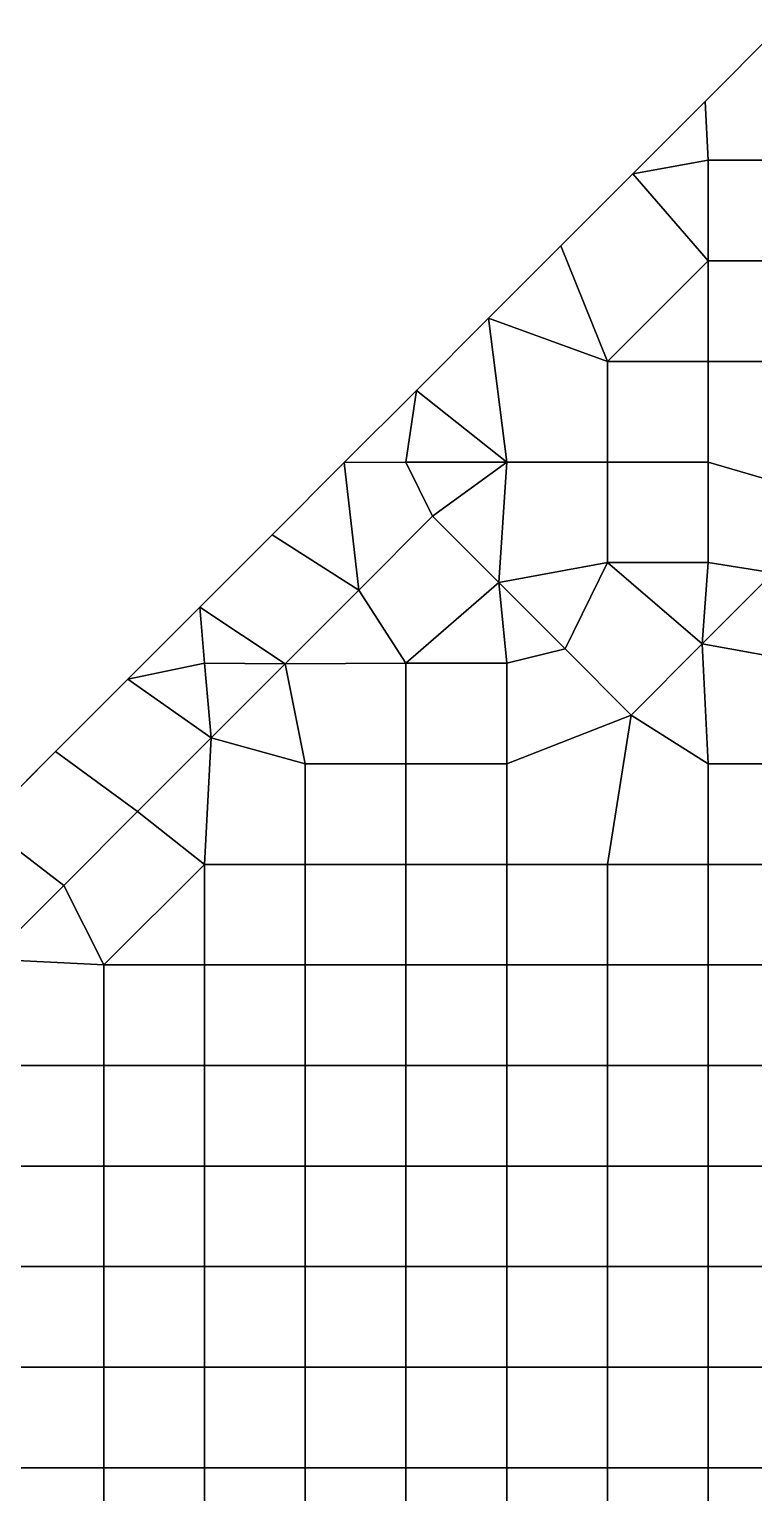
# Model space of a CAD drawing. Extents: x -13 to 39.3, y -26.5 to 20.6.
# Drawn here: x -4.29 to -0.68, y -8.11 to -0.83 of the extents above; entities that cross this region are included whole.
import ezdxf

# ---------------------------------------------------------------- set-up
doc = ezdxf.new("R2010")
doc.units = 0
doc.layers.add('BARS', color=1, linetype='CONTINUOUS')
doc.layers.add('FACES', color=5, linetype='CONTINUOUS')

msp = doc.modelspace()

# ---------------------------------------------------------------- linework, layer by layer
at = {"layer": 'BARS'}
for p, q in [((-0.9253, -1.18829), (-0.565711, -0.828706)), ((-0.9253, -1.18829, 3.3), (-0.565711, -0.828706, 3.3)), ((-1.28489, -1.54788), (-0.9253, -1.18829)), ((-1.28489, -1.54788, 3.3), (-0.9253, -1.18829, 3.3)), ((-1.64448, -1.90747), (-1.28489, -1.54788)), ((-1.64448, -1.90747, 3.3), (-1.28489, -1.54788, 3.3)), ((-2.00407, -2.26706), (-1.64448, -1.90747)), ((-2.00407, -2.26706, 3.3), (-1.64448, -1.90747, 3.3)), ((-2.36366, -2.62665), (-2.00407, -2.26706)), ((-2.36366, -2.62665, 3.3), (-2.00407, -2.26706, 3.3)), ((-2.72324, -2.98624), (-2.36366, -2.62665)), ((-2.72324, -2.98624, 3.3), (-2.36366, -2.62665, 3.3)), ((-3.08283, -3.34583), (-2.72324, -2.98624)), ((-3.08283, -3.34583, 3.3), (-2.72324, -2.98624, 3.3)), ((-2.65029, -3.62039), (-2.28259, -3.25269)), ((-2.65029, -3.62039, 3.3), (-2.28259, -3.25269, 3.3)), ((-2.28259, -3.25269), (-1.95261, -3.58267)), ((-2.28259, -3.25269, 3.3), (-1.95261, -3.58267, 3.3)), ((-3.44242, -3.70542), (-3.08283, -3.34583)), ((-3.44242, -3.70542, 3.3), (-3.08283, -3.34583, 3.3)), ((-0.939087, -3.88909), (-0.585534, -3.53553)), ((-0.939087, -3.88909, 3.3), (-0.585534, -3.53553, 3.3)), ((-3.01798, -3.98808), (-2.65029, -3.62039)), ((-3.01798, -3.98808, 3.3), (-2.65029, -3.62039, 3.3)), ((-1.95261, -3.58267), (-1.62262, -3.91266)), ((-1.95261, -3.58267, 3.3), (-1.62262, -3.91266, 3.3)), ((-3.80201, -4.06501), (-3.44242, -3.70542)), ((-3.80201, -4.06501, 3.3), (-3.44242, -3.70542, 3.3)), ((-1.62262, -3.91266), (-1.29264, -4.24264)), ((-1.62262, -3.91266, 3.3), (-1.29264, -4.24264, 3.3)), ((-1.29264, -4.24264), (-0.939087, -3.88909)), ((-1.29264, -4.24264, 3.3), (-0.939087, -3.88909, 3.3)), ((-3.38568, -4.35578), (-3.01798, -3.98808)), ((-3.38568, -4.35578, 3.3), (-3.01798, -3.98808, 3.3)), ((-4.1616, -4.42459), (-3.80201, -4.06501)), ((-4.1616, -4.42459, 3.3), (-3.80201, -4.06501, 3.3)), ((-1.29264, -4.24264), (-1.29264, -4.24264, 0.66)), ((-1.29264, -4.24264, 0.66), (-1.29264, -4.24264, 1.32)), ((-1.29264, -4.24264, 1.32), (-1.29264, -4.24264, 1.98)), ((-1.29264, -4.24264, 1.98), (-1.29264, -4.24264, 2.64)), ((-1.29264, -4.24264, 2.64), (-1.29264, -4.24264, 3.3)), ((-3.75337, -4.72347), (-3.38568, -4.35578)), ((-3.75337, -4.72347, 3.3), (-3.38568, -4.35578, 3.3)), ((-4.52119, -4.78418), (-4.1616, -4.42459)), ((-4.52119, -4.78418, 3.3), (-4.1616, -4.42459, 3.3)), ((-4.12107, -5.09117), (-3.75337, -4.72347)), ((-4.12107, -5.09117, 3.3), (-3.75337, -4.72347, 3.3)), ((-4.48876, -5.45886), (-4.12107, -5.09117)), ((-4.48876, -5.45886, 3.3), (-4.12107, -5.09117, 3.3))]:
    msp.add_line(p, q, dxfattribs=at)
at = {"layer": 'FACES'}
for points in [[(-0.407065, -1.48113), (-0.565711, -0.828706), (-0.9253, -1.18829), (-0.909178, -1.48113)], [(-0.407065, -1.48113, 3.3), (-0.565711, -0.828706, 3.3), (-0.9253, -1.18829, 3.3), (-0.909178, -1.48113, 3.3)], [(-0.909178, -1.48113), (-0.9253, -1.18829), (-1.28489, -1.54788)], [(-0.909178, -1.48113, 3.3), (-0.9253, -1.18829, 3.3), (-1.28489, -1.54788, 3.3)], [(-0.909178, -1.48113), (-1.28489, -1.54788), (-0.909178, -1.98184)], [(-0.909178, -1.48113, 3.3), (-1.28489, -1.54788, 3.3), (-0.909178, -1.98184, 3.3)], [(-0.407065, -1.48113), (-0.909178, -1.48113), (-0.909178, -1.98184), (-0.407065, -1.98184)], [(-0.407065, -1.48113, 3.3), (-0.909178, -1.48113, 3.3), (-0.909178, -1.98184, 3.3), (-0.407065, -1.98184, 3.3)], [(-0.909178, -1.98184), (-1.28489, -1.54788), (-1.64448, -1.90747), (-1.41129, -2.48254)], [(-0.909178, -1.98184, 3.3), (-1.28489, -1.54788, 3.3), (-1.64448, -1.90747, 3.3), (-1.41129, -2.48254, 3.3)], [(-1.41129, -2.48254), (-1.64448, -1.90747), (-2.00407, -2.26706)], [(-1.41129, -2.48254, 3.3), (-1.64448, -1.90747, 3.3), (-2.00407, -2.26706, 3.3)], [(-0.909178, -1.98184), (-1.41129, -2.48254), (-0.909178, -2.48254)], [(-0.909178, -1.98184, 3.3), (-1.41129, -2.48254, 3.3), (-0.909178, -2.48254, 3.3)], [(-0.407065, -1.98184), (-0.909178, -1.98184), (-0.909178, -2.48254), (-0.407065, -2.48254)], [(-0.407065, -1.98184, 3.3), (-0.909178, -1.98184, 3.3), (-0.909178, -2.48254, 3.3), (-0.407065, -2.48254, 3.3)], [(-1.91341, -2.98325), (-2.00407, -2.26706), (-2.36366, -2.62665)], [(-1.91341, -2.98325, 3.3), (-2.00407, -2.26706, 3.3), (-2.36366, -2.62665, 3.3)], [(-1.41129, -2.48254), (-2.00407, -2.26706), (-1.91341, -2.98325), (-1.41129, -2.98325)], [(-1.41129, -2.48254, 3.3), (-2.00407, -2.26706, 3.3), (-1.91341, -2.98325, 3.3), (-1.41129, -2.98325, 3.3)], [(-0.909178, -2.48254), (-1.41129, -2.48254), (-1.41129, -2.98325), (-0.909178, -2.98325)], [(-0.909178, -2.48254, 3.3), (-1.41129, -2.48254, 3.3), (-1.41129, -2.98325, 3.3), (-0.909178, -2.98325, 3.3)], [(-0.407065, -2.48254), (-0.909178, -2.48254), (-0.909178, -2.98325), (-0.23198, -3.18198)], [(-0.407065, -2.48254, 3.3), (-0.909178, -2.48254, 3.3), (-0.909178, -2.98325, 3.3), (-0.23198, -3.18198, 3.3)], [(-2.41552, -2.98325), (-2.36366, -2.62665), (-2.72324, -2.98624)], [(-2.41552, -2.98325, 3.3), (-2.36366, -2.62665, 3.3), (-2.72324, -2.98624, 3.3)], [(-1.91341, -2.98325), (-2.36366, -2.62665), (-2.41552, -2.98325)], [(-1.91341, -2.98325, 3.3), (-2.36366, -2.62665, 3.3), (-2.41552, -2.98325, 3.3)], [(-2.65029, -3.62039), (-2.72324, -2.98624), (-3.08283, -3.34583)], [(-2.65029, -3.62039, 3.3), (-2.72324, -2.98624, 3.3), (-3.08283, -3.34583, 3.3)], [(-2.41552, -2.98325), (-2.72324, -2.98624), (-2.65029, -3.62039), (-2.28259, -3.25269)], [(-2.41552, -2.98325, 3.3), (-2.72324, -2.98624, 3.3), (-2.65029, -3.62039, 3.3), (-2.28259, -3.25269, 3.3)], [(-1.91341, -2.98325), (-2.41552, -2.98325), (-2.28259, -3.25269)], [(-1.91341, -2.98325, 3.3), (-2.41552, -2.98325, 3.3), (-2.28259, -3.25269, 3.3)], [(-1.91341, -2.98325), (-2.28259, -3.25269), (-1.95261, -3.58267)], [(-1.91341, -2.98325, 3.3), (-2.28259, -3.25269, 3.3), (-1.95261, -3.58267, 3.3)], [(-1.41129, -2.98325), (-1.91341, -2.98325), (-1.95261, -3.58267), (-1.41129, -3.48396)], [(-1.41129, -2.98325, 3.3), (-1.91341, -2.98325, 3.3), (-1.95261, -3.58267, 3.3), (-1.41129, -3.48396, 3.3)], [(-0.909178, -2.98325), (-1.41129, -2.98325), (-1.41129, -3.48396), (-0.909178, -3.48396)], [(-0.909178, -2.98325, 3.3), (-1.41129, -2.98325, 3.3), (-1.41129, -3.48396, 3.3), (-0.909178, -3.48396, 3.3)], [(-0.23198, -3.18198), (-0.909178, -2.98325), (-0.909178, -3.48396), (-0.585534, -3.53553)], [(-0.23198, -3.18198, 3.3), (-0.909178, -2.98325, 3.3), (-0.909178, -3.48396, 3.3), (-0.585534, -3.53553, 3.3)], [(-1.95261, -3.58267), (-2.28259, -3.25269), (-2.65029, -3.62039), (-2.41552, -3.98467)], [(-2.65029, -3.62039), (-2.65029, -3.62039, 0.66), (-2.28259, -3.25269, 0.66), (-2.28259, -3.25269)], [(-2.28259, -3.25269, 0.66), (-2.65029, -3.62039, 0.66), (-2.65029, -3.62039, 1.32), (-2.28259, -3.25269, 1.32)], [(-2.28259, -3.25269, 1.32), (-2.65029, -3.62039, 1.32), (-2.65029, -3.62039, 1.98), (-2.28259, -3.25269, 1.98)], [(-2.28259, -3.25269, 1.98), (-2.65029, -3.62039, 1.98), (-2.65029, -3.62039, 2.64), (-2.28259, -3.25269, 2.64)], [(-2.28259, -3.25269, 2.64), (-2.65029, -3.62039, 2.64), (-2.65029, -3.62039, 3.3), (-2.28259, -3.25269, 3.3)], [(-1.95261, -3.58267, 3.3), (-2.28259, -3.25269, 3.3), (-2.65029, -3.62039, 3.3), (-2.41552, -3.98467, 3.3)], [(-1.95261, -3.58267, 0.66), (-1.95261, -3.58267), (-2.28259, -3.25269), (-2.28259, -3.25269, 0.66)], [(-1.95261, -3.58267, 0.66), (-2.28259, -3.25269, 0.66), (-2.28259, -3.25269, 1.32), (-1.95261, -3.58267, 1.32)], [(-1.95261, -3.58267, 1.32), (-2.28259, -3.25269, 1.32), (-2.28259, -3.25269, 1.98), (-1.95261, -3.58267, 1.98)], [(-1.95261, -3.58267, 1.98), (-2.28259, -3.25269, 1.98), (-2.28259, -3.25269, 2.64), (-1.95261, -3.58267, 2.64)], [(-1.95261, -3.58267, 2.64), (-2.28259, -3.25269, 2.64), (-2.28259, -3.25269, 3.3), (-1.95261, -3.58267, 3.3)], [(-2.65029, -3.62039), (-3.08283, -3.34583), (-3.44242, -3.70542), (-3.01798, -3.98808)], [(-2.65029, -3.62039, 3.3), (-3.08283, -3.34583, 3.3), (-3.44242, -3.70542, 3.3), (-3.01798, -3.98808, 3.3)], [(-1.41129, -3.48396), (-1.95261, -3.58267), (-1.62262, -3.91266)], [(-1.41129, -3.48396, 3.3), (-1.95261, -3.58267, 3.3), (-1.62262, -3.91266, 3.3)], [(-0.939087, -3.88909), (-1.41129, -3.48396), (-1.62262, -3.91266), (-1.29264, -4.24264)], [(-0.939087, -3.88909, 3.3), (-1.41129, -3.48396, 3.3), (-1.62262, -3.91266, 3.3), (-1.29264, -4.24264, 3.3)], [(-0.909178, -3.48396), (-1.41129, -3.48396), (-0.939087, -3.88909)], [(-0.909178, -3.48396, 3.3), (-1.41129, -3.48396, 3.3), (-0.939087, -3.88909, 3.3)], [(-0.585534, -3.53553), (-0.909178, -3.48396), (-0.939087, -3.88909)], [(-0.585534, -3.53553, 3.3), (-0.909178, -3.48396, 3.3), (-0.939087, -3.88909, 3.3)], [(-0.407065, -3.98467), (-0.585534, -3.53553), (-0.939087, -3.88909)], [(-0.939087, -3.88909), (-0.939087, -3.88909, 0.66), (-0.585534, -3.53553, 0.66), (-0.585534, -3.53553)], [(-0.585534, -3.53553, 0.66), (-0.939087, -3.88909, 0.66), (-0.939087, -3.88909, 1.32), (-0.585534, -3.53553, 1.32)], [(-0.585534, -3.53553, 1.32), (-0.939087, -3.88909, 1.32), (-0.939087, -3.88909, 1.98), (-0.585534, -3.53553, 1.98)], [(-0.585534, -3.53553, 1.98), (-0.939087, -3.88909, 1.98), (-0.939087, -3.88909, 2.64), (-0.585534, -3.53553, 2.64)], [(-0.585534, -3.53553, 2.64), (-0.939087, -3.88909, 2.64), (-0.939087, -3.88909, 3.3), (-0.585534, -3.53553, 3.3)], [(-0.407065, -3.98467, 3.3), (-0.585534, -3.53553, 3.3), (-0.939087, -3.88909, 3.3)], [(-2.41552, -3.98467), (-2.65029, -3.62039), (-3.01798, -3.98808)], [(-3.01798, -3.98808), (-3.01798, -3.98808, 0.66), (-2.65029, -3.62039, 0.66), (-2.65029, -3.62039)], [(-2.65029, -3.62039, 0.66), (-3.01798, -3.98808, 0.66), (-3.01798, -3.98808, 1.32), (-2.65029, -3.62039, 1.32)], [(-2.65029, -3.62039, 1.32), (-3.01798, -3.98808, 1.32), (-3.01798, -3.98808, 1.98), (-2.65029, -3.62039, 1.98)], [(-2.65029, -3.62039, 1.98), (-3.01798, -3.98808, 1.98), (-3.01798, -3.98808, 2.64), (-2.65029, -3.62039, 2.64)], [(-2.65029, -3.62039, 2.64), (-3.01798, -3.98808, 2.64), (-3.01798, -3.98808, 3.3), (-2.65029, -3.62039, 3.3)], [(-2.41552, -3.98467, 3.3), (-2.65029, -3.62039, 3.3), (-3.01798, -3.98808, 3.3)], [(-1.91341, -3.98467), (-1.95261, -3.58267), (-2.41552, -3.98467)], [(-1.91341, -3.98467, 3.3), (-1.95261, -3.58267, 3.3), (-2.41552, -3.98467, 3.3)], [(-1.62262, -3.91266), (-1.95261, -3.58267), (-1.91341, -3.98467)], [(-1.62262, -3.91266, 0.66), (-1.62262, -3.91266), (-1.95261, -3.58267), (-1.95261, -3.58267, 0.66)], [(-1.62262, -3.91266, 0.66), (-1.95261, -3.58267, 0.66), (-1.95261, -3.58267, 1.32), (-1.62262, -3.91266, 1.32)], [(-1.62262, -3.91266, 1.32), (-1.95261, -3.58267, 1.32), (-1.95261, -3.58267, 1.98), (-1.62262, -3.91266, 1.98)], [(-1.62262, -3.91266, 1.98), (-1.95261, -3.58267, 1.98), (-1.95261, -3.58267, 2.64), (-1.62262, -3.91266, 2.64)], [(-1.62262, -3.91266, 2.64), (-1.95261, -3.58267, 2.64), (-1.95261, -3.58267, 3.3), (-1.62262, -3.91266, 3.3)], [(-1.62262, -3.91266, 3.3), (-1.95261, -3.58267, 3.3), (-1.91341, -3.98467, 3.3)], [(-3.41975, -3.98467), (-3.44242, -3.70542), (-3.80201, -4.06501)], [(-3.41975, -3.98467, 3.3), (-3.44242, -3.70542, 3.3), (-3.80201, -4.06501, 3.3)], [(-3.01798, -3.98808), (-3.44242, -3.70542), (-3.41975, -3.98467)], [(-3.01798, -3.98808, 3.3), (-3.44242, -3.70542, 3.3), (-3.41975, -3.98467, 3.3)], [(-1.62262, -3.91266), (-1.91341, -3.98467), (-1.91341, -4.48537), (-1.29264, -4.24264)], [(-1.62262, -3.91266, 3.3), (-1.91341, -3.98467, 3.3), (-1.91341, -4.48537, 3.3), (-1.29264, -4.24264, 3.3)], [(-1.29264, -4.24264, 0.66), (-1.29264, -4.24264), (-1.62262, -3.91266), (-1.62262, -3.91266, 0.66)], [(-1.29264, -4.24264, 0.66), (-1.62262, -3.91266, 0.66), (-1.62262, -3.91266, 1.32), (-1.29264, -4.24264, 1.32)], [(-1.29264, -4.24264, 1.32), (-1.62262, -3.91266, 1.32), (-1.62262, -3.91266, 1.98), (-1.29264, -4.24264, 1.98)], [(-1.29264, -4.24264, 1.98), (-1.62262, -3.91266, 1.98), (-1.62262, -3.91266, 2.64), (-1.29264, -4.24264, 2.64)], [(-1.29264, -4.24264, 2.64), (-1.62262, -3.91266, 2.64), (-1.62262, -3.91266, 3.3), (-1.29264, -4.24264, 3.3)], [(-0.909178, -4.48537), (-0.939087, -3.88909), (-1.29264, -4.24264)], [(-1.29264, -4.24264), (-1.29264, -4.24264, 0.66), (-0.939087, -3.88909, 0.66), (-0.939087, -3.88909)], [(-0.939087, -3.88909, 0.66), (-1.29264, -4.24264, 0.66), (-1.29264, -4.24264, 1.32), (-0.939087, -3.88909, 1.32)], [(-0.939087, -3.88909, 1.32), (-1.29264, -4.24264, 1.32), (-1.29264, -4.24264, 1.98), (-0.939087, -3.88909, 1.98)], [(-0.939087, -3.88909, 1.98), (-1.29264, -4.24264, 1.98), (-1.29264, -4.24264, 2.64), (-0.939087, -3.88909, 2.64)], [(-0.939087, -3.88909, 2.64), (-1.29264, -4.24264, 2.64), (-1.29264, -4.24264, 3.3), (-0.939087, -3.88909, 3.3)], [(-0.909178, -4.48537, 3.3), (-0.939087, -3.88909, 3.3), (-1.29264, -4.24264, 3.3)], [(-0.407065, -3.98467), (-0.939087, -3.88909), (-0.909178, -4.48537), (-0.407065, -4.48537)], [(-0.407065, -3.98467, 3.3), (-0.939087, -3.88909, 3.3), (-0.909178, -4.48537, 3.3), (-0.407065, -4.48537, 3.3)], [(-3.41975, -3.98467), (-3.80201, -4.06501), (-3.38568, -4.35578)], [(-3.41975, -3.98467, 3.3), (-3.80201, -4.06501, 3.3), (-3.38568, -4.35578, 3.3)], [(-3.01798, -3.98808), (-3.41975, -3.98467), (-3.38568, -4.35578)], [(-3.01798, -3.98808, 3.3), (-3.41975, -3.98467, 3.3), (-3.38568, -4.35578, 3.3)], [(-2.91763, -4.48537), (-3.01798, -3.98808), (-3.38568, -4.35578)], [(-3.38568, -4.35578), (-3.38568, -4.35578, 0.66), (-3.01798, -3.98808, 0.66), (-3.01798, -3.98808)], [(-3.01798, -3.98808, 0.66), (-3.38568, -4.35578, 0.66), (-3.38568, -4.35578, 1.32), (-3.01798, -3.98808, 1.32)], [(-3.01798, -3.98808, 1.32), (-3.38568, -4.35578, 1.32), (-3.38568, -4.35578, 1.98), (-3.01798, -3.98808, 1.98)], [(-3.01798, -3.98808, 1.98), (-3.38568, -4.35578, 1.98), (-3.38568, -4.35578, 2.64), (-3.01798, -3.98808, 2.64)], [(-3.01798, -3.98808, 2.64), (-3.38568, -4.35578, 2.64), (-3.38568, -4.35578, 3.3), (-3.01798, -3.98808, 3.3)], [(-2.91763, -4.48537, 3.3), (-3.01798, -3.98808, 3.3), (-3.38568, -4.35578, 3.3)], [(-2.41552, -3.98467), (-3.01798, -3.98808), (-2.91763, -4.48537), (-2.41552, -4.48537)], [(-2.41552, -3.98467, 3.3), (-3.01798, -3.98808, 3.3), (-2.91763, -4.48537, 3.3), (-2.41552, -4.48537, 3.3)], [(-1.91341, -3.98467), (-2.41552, -3.98467), (-2.41552, -4.48537), (-1.91341, -4.48537)], [(-1.91341, -3.98467, 3.3), (-2.41552, -3.98467, 3.3), (-2.41552, -4.48537, 3.3), (-1.91341, -4.48537, 3.3)], [(-3.38568, -4.35578), (-3.80201, -4.06501), (-4.1616, -4.42459), (-3.75337, -4.72347)], [(-3.38568, -4.35578, 3.3), (-3.80201, -4.06501, 3.3), (-4.1616, -4.42459, 3.3), (-3.75337, -4.72347, 3.3)], [(-1.41129, -4.98608), (-1.29264, -4.24264), (-1.91341, -4.48537), (-1.91341, -4.98608)], [(-1.41129, -4.98608, 3.3), (-1.29264, -4.24264, 3.3), (-1.91341, -4.48537, 3.3), (-1.91341, -4.98608, 3.3)], [(-0.909178, -4.48537), (-1.29264, -4.24264), (-1.41129, -4.98608), (-0.909178, -4.98608)], [(-0.909178, -4.48537, 3.3), (-1.29264, -4.24264, 3.3), (-1.41129, -4.98608, 3.3), (-0.909178, -4.98608, 3.3)], [(-3.41975, -4.98608), (-3.38568, -4.35578), (-3.75337, -4.72347)], [(-3.75337, -4.72347), (-3.75337, -4.72347, 0.66), (-3.38568, -4.35578, 0.66), (-3.38568, -4.35578)], [(-3.38568, -4.35578, 0.66), (-3.75337, -4.72347, 0.66), (-3.75337, -4.72347, 1.32), (-3.38568, -4.35578, 1.32)], [(-3.38568, -4.35578, 1.32), (-3.75337, -4.72347, 1.32), (-3.75337, -4.72347, 1.98), (-3.38568, -4.35578, 1.98)], [(-3.38568, -4.35578, 1.98), (-3.75337, -4.72347, 1.98), (-3.75337, -4.72347, 2.64), (-3.38568, -4.35578, 2.64)], [(-3.38568, -4.35578, 2.64), (-3.75337, -4.72347, 2.64), (-3.75337, -4.72347, 3.3), (-3.38568, -4.35578, 3.3)], [(-3.41975, -4.98608, 3.3), (-3.38568, -4.35578, 3.3), (-3.75337, -4.72347, 3.3)], [(-2.91763, -4.48537), (-3.38568, -4.35578), (-3.41975, -4.98608), (-2.91763, -4.98608)], [(-2.91763, -4.48537, 3.3), (-3.38568, -4.35578, 3.3), (-3.41975, -4.98608, 3.3), (-2.91763, -4.98608, 3.3)], [(-4.12107, -5.09117), (-3.75337, -4.72347), (-4.1616, -4.42459), (-4.52119, -4.78418)], [(-4.12107, -5.09117, 3.3), (-3.75337, -4.72347, 3.3), (-4.1616, -4.42459, 3.3), (-4.52119, -4.78418, 3.3)], [(-2.41552, -4.48537), (-2.91763, -4.48537), (-2.91763, -4.98608), (-2.41552, -4.98608)], [(-2.41552, -4.48537, 3.3), (-2.91763, -4.48537, 3.3), (-2.91763, -4.98608, 3.3), (-2.41552, -4.98608, 3.3)], [(-1.91341, -4.48537), (-2.41552, -4.48537), (-2.41552, -4.98608), (-1.91341, -4.98608)], [(-1.91341, -4.48537, 3.3), (-2.41552, -4.48537, 3.3), (-2.41552, -4.98608, 3.3), (-1.91341, -4.98608, 3.3)], [(-0.407065, -4.48537), (-0.909178, -4.48537), (-0.909178, -4.98608), (-0.407065, -4.98608)], [(-0.407065, -4.48537, 3.3), (-0.909178, -4.48537, 3.3), (-0.909178, -4.98608, 3.3), (-0.407065, -4.98608, 3.3)], [(-3.41975, -4.98608), (-3.75337, -4.72347), (-4.12107, -5.09117), (-3.92186, -5.48679)], [(-4.12107, -5.09117), (-4.12107, -5.09117, 0.66), (-3.75337, -4.72347, 0.66), (-3.75337, -4.72347)], [(-3.75337, -4.72347, 0.66), (-4.12107, -5.09117, 0.66), (-4.12107, -5.09117, 1.32), (-3.75337, -4.72347, 1.32)], [(-3.75337, -4.72347, 1.32), (-4.12107, -5.09117, 1.32), (-4.12107, -5.09117, 1.98), (-3.75337, -4.72347, 1.98)], [(-3.75337, -4.72347, 1.98), (-4.12107, -5.09117, 1.98), (-4.12107, -5.09117, 2.64), (-3.75337, -4.72347, 2.64)], [(-3.75337, -4.72347, 2.64), (-4.12107, -5.09117, 2.64), (-4.12107, -5.09117, 3.3), (-3.75337, -4.72347, 3.3)], [(-3.41975, -4.98608, 3.3), (-3.75337, -4.72347, 3.3), (-4.12107, -5.09117, 3.3), (-3.92186, -5.48679, 3.3)], [(-4.12107, -5.09117), (-4.52119, -4.78418), (-4.88078, -5.14377), (-4.48876, -5.45886)], [(-4.12107, -5.09117, 3.3), (-4.52119, -4.78418, 3.3), (-4.88078, -5.14377, 3.3), (-4.48876, -5.45886, 3.3)], [(-3.41975, -4.98608), (-3.92186, -5.48679), (-3.41975, -5.48679)], [(-3.41975, -4.98608, 3.3), (-3.92186, -5.48679, 3.3), (-3.41975, -5.48679, 3.3)], [(-2.91763, -4.98608), (-3.41975, -4.98608), (-3.41975, -5.48679), (-2.91763, -5.48679)], [(-2.91763, -4.98608, 3.3), (-3.41975, -4.98608, 3.3), (-3.41975, -5.48679, 3.3), (-2.91763, -5.48679, 3.3)], [(-2.41552, -4.98608), (-2.91763, -4.98608), (-2.91763, -5.48679), (-2.41552, -5.48679)], [(-2.41552, -4.98608, 3.3), (-2.91763, -4.98608, 3.3), (-2.91763, -5.48679, 3.3), (-2.41552, -5.48679, 3.3)], [(-1.91341, -4.98608), (-2.41552, -4.98608), (-2.41552, -5.48679), (-1.91341, -5.48679)], [(-1.91341, -4.98608, 3.3), (-2.41552, -4.98608, 3.3), (-2.41552, -5.48679, 3.3), (-1.91341, -5.48679, 3.3)], [(-1.41129, -4.98608), (-1.91341, -4.98608), (-1.91341, -5.48679), (-1.41129, -5.48679)], [(-1.41129, -4.98608, 3.3), (-1.91341, -4.98608, 3.3), (-1.91341, -5.48679, 3.3), (-1.41129, -5.48679, 3.3)], [(-0.909178, -4.98608), (-1.41129, -4.98608), (-1.41129, -5.48679), (-0.909178, -5.48679)], [(-0.909178, -4.98608, 3.3), (-1.41129, -4.98608, 3.3), (-1.41129, -5.48679, 3.3), (-0.909178, -5.48679, 3.3)], [(-0.407065, -4.98608), (-0.909178, -4.98608), (-0.909178, -5.48679), (-0.407065, -5.48679)], [(-0.407065, -4.98608, 3.3), (-0.909178, -4.98608, 3.3), (-0.909178, -5.48679, 3.3), (-0.407065, -5.48679, 3.3)], [(-3.92186, -5.48679), (-4.12107, -5.09117), (-4.48876, -5.45886)], [(-4.48876, -5.45886), (-4.48876, -5.45886, 0.66), (-4.12107, -5.09117, 0.66), (-4.12107, -5.09117)], [(-4.12107, -5.09117, 0.66), (-4.48876, -5.45886, 0.66), (-4.48876, -5.45886, 1.32), (-4.12107, -5.09117, 1.32)], [(-4.12107, -5.09117, 1.32), (-4.48876, -5.45886, 1.32), (-4.48876, -5.45886, 1.98), (-4.12107, -5.09117, 1.98)], [(-4.12107, -5.09117, 1.98), (-4.48876, -5.45886, 1.98), (-4.48876, -5.45886, 2.64), (-4.12107, -5.09117, 2.64)], [(-4.12107, -5.09117, 2.64), (-4.48876, -5.45886, 2.64), (-4.48876, -5.45886, 3.3), (-4.12107, -5.09117, 3.3)], [(-3.92186, -5.48679, 3.3), (-4.12107, -5.09117, 3.3), (-4.48876, -5.45886, 3.3)], [(-3.92186, -5.48679), (-4.48876, -5.45886), (-4.42397, -5.9875), (-3.92186, -5.9875)], [(-3.92186, -5.48679, 3.3), (-4.48876, -5.45886, 3.3), (-4.42397, -5.9875, 3.3), (-3.92186, -5.9875, 3.3)], [(-3.41975, -5.48679), (-3.92186, -5.48679), (-3.92186, -5.9875), (-3.41975, -5.9875)], [(-3.41975, -5.48679, 3.3), (-3.92186, -5.48679, 3.3), (-3.92186, -5.9875, 3.3), (-3.41975, -5.9875, 3.3)], [(-2.91763, -5.48679), (-3.41975, -5.48679), (-3.41975, -5.9875), (-2.91763, -5.9875)], [(-2.91763, -5.48679, 3.3), (-3.41975, -5.48679, 3.3), (-3.41975, -5.9875, 3.3), (-2.91763, -5.9875, 3.3)], [(-2.41552, -5.48679), (-2.91763, -5.48679), (-2.91763, -5.9875), (-2.41552, -5.9875)], [(-2.41552, -5.48679, 3.3), (-2.91763, -5.48679, 3.3), (-2.91763, -5.9875, 3.3), (-2.41552, -5.9875, 3.3)], [(-1.91341, -5.48679), (-2.41552, -5.48679), (-2.41552, -5.9875), (-1.91341, -5.9875)], [(-1.91341, -5.48679, 3.3), (-2.41552, -5.48679, 3.3), (-2.41552, -5.9875, 3.3), (-1.91341, -5.9875, 3.3)], [(-1.41129, -5.48679), (-1.91341, -5.48679), (-1.91341, -5.9875), (-1.41129, -5.9875)], [(-1.41129, -5.48679, 3.3), (-1.91341, -5.48679, 3.3), (-1.91341, -5.9875, 3.3), (-1.41129, -5.9875, 3.3)], [(-0.909178, -5.48679), (-1.41129, -5.48679), (-1.41129, -5.9875), (-0.909178, -5.9875)], [(-0.909178, -5.48679, 3.3), (-1.41129, -5.48679, 3.3), (-1.41129, -5.9875, 3.3), (-0.909178, -5.9875, 3.3)], [(-0.407065, -5.48679), (-0.909178, -5.48679), (-0.909178, -5.9875), (-0.407065, -5.9875)], [(-0.407065, -5.48679, 3.3), (-0.909178, -5.48679, 3.3), (-0.909178, -5.9875, 3.3), (-0.407065, -5.9875, 3.3)], [(-3.92186, -5.9875), (-4.42397, -5.9875), (-4.42397, -6.4882), (-3.92186, -6.4882)], [(-3.92186, -5.9875, 3.3), (-4.42397, -5.9875, 3.3), (-4.42397, -6.4882, 3.3), (-3.92186, -6.4882, 3.3)], [(-3.41975, -5.9875), (-3.92186, -5.9875), (-3.92186, -6.4882), (-3.41975, -6.4882)], [(-3.41975, -5.9875, 3.3), (-3.92186, -5.9875, 3.3), (-3.92186, -6.4882, 3.3), (-3.41975, -6.4882, 3.3)], [(-2.91763, -5.9875), (-3.41975, -5.9875), (-3.41975, -6.4882), (-2.91763, -6.4882)], [(-2.91763, -5.9875, 3.3), (-3.41975, -5.9875, 3.3), (-3.41975, -6.4882, 3.3), (-2.91763, -6.4882, 3.3)], [(-2.41552, -5.9875), (-2.91763, -5.9875), (-2.91763, -6.4882), (-2.41552, -6.4882)], [(-2.41552, -5.9875, 3.3), (-2.91763, -5.9875, 3.3), (-2.91763, -6.4882, 3.3), (-2.41552, -6.4882, 3.3)], [(-1.91341, -5.9875), (-2.41552, -5.9875), (-2.41552, -6.4882), (-1.91341, -6.4882)], [(-1.91341, -5.9875, 3.3), (-2.41552, -5.9875, 3.3), (-2.41552, -6.4882, 3.3), (-1.91341, -6.4882, 3.3)], [(-1.41129, -5.9875), (-1.91341, -5.9875), (-1.91341, -6.4882), (-1.41129, -6.4882)], [(-1.41129, -5.9875, 3.3), (-1.91341, -5.9875, 3.3), (-1.91341, -6.4882, 3.3), (-1.41129, -6.4882, 3.3)], [(-0.909178, -5.9875), (-1.41129, -5.9875), (-1.41129, -6.4882), (-0.909178, -6.4882)], [(-0.909178, -5.9875, 3.3), (-1.41129, -5.9875, 3.3), (-1.41129, -6.4882, 3.3), (-0.909178, -6.4882, 3.3)], [(-0.407065, -5.9875), (-0.909178, -5.9875), (-0.909178, -6.4882), (-0.407065, -6.4882)], [(-0.407065, -5.9875, 3.3), (-0.909178, -5.9875, 3.3), (-0.909178, -6.4882, 3.3), (-0.407065, -6.4882, 3.3)], [(-3.92186, -6.4882), (-4.42397, -6.4882), (-4.42397, -6.98891), (-3.92186, -6.98891)], [(-3.92186, -6.4882, 3.3), (-4.42397, -6.4882, 3.3), (-4.42397, -6.98891, 3.3), (-3.92186, -6.98891, 3.3)], [(-3.41975, -6.4882), (-3.92186, -6.4882), (-3.92186, -6.98891), (-3.41975, -6.98891)], [(-3.41975, -6.4882, 3.3), (-3.92186, -6.4882, 3.3), (-3.92186, -6.98891, 3.3), (-3.41975, -6.98891, 3.3)], [(-2.91763, -6.4882), (-3.41975, -6.4882), (-3.41975, -6.98891), (-2.91763, -6.98891)], [(-2.91763, -6.4882, 3.3), (-3.41975, -6.4882, 3.3), (-3.41975, -6.98891, 3.3), (-2.91763, -6.98891, 3.3)], [(-2.41552, -6.4882), (-2.91763, -6.4882), (-2.91763, -6.98891), (-2.41552, -6.98891)], [(-2.41552, -6.4882, 3.3), (-2.91763, -6.4882, 3.3), (-2.91763, -6.98891, 3.3), (-2.41552, -6.98891, 3.3)], [(-1.91341, -6.4882), (-2.41552, -6.4882), (-2.41552, -6.98891), (-1.91341, -6.98891)], [(-1.91341, -6.4882, 3.3), (-2.41552, -6.4882, 3.3), (-2.41552, -6.98891, 3.3), (-1.91341, -6.98891, 3.3)], [(-1.41129, -6.4882), (-1.91341, -6.4882), (-1.91341, -6.98891), (-1.41129, -6.98891)], [(-1.41129, -6.4882, 3.3), (-1.91341, -6.4882, 3.3), (-1.91341, -6.98891, 3.3), (-1.41129, -6.98891, 3.3)], [(-0.909178, -6.4882), (-1.41129, -6.4882), (-1.41129, -6.98891), (-0.909178, -6.98891)], [(-0.909178, -6.4882, 3.3), (-1.41129, -6.4882, 3.3), (-1.41129, -6.98891, 3.3), (-0.909178, -6.98891, 3.3)], [(-0.407065, -6.4882), (-0.909178, -6.4882), (-0.909178, -6.98891), (-0.407065, -6.98891)], [(-0.407065, -6.4882, 3.3), (-0.909178, -6.4882, 3.3), (-0.909178, -6.98891, 3.3), (-0.407065, -6.98891, 3.3)], [(-3.92186, -6.98891), (-4.42397, -6.98891), (-4.42397, -7.48962), (-3.92186, -7.48962)], [(-3.92186, -6.98891, 3.3), (-4.42397, -6.98891, 3.3), (-4.42397, -7.48962, 3.3), (-3.92186, -7.48962, 3.3)], [(-3.41975, -6.98891), (-3.92186, -6.98891), (-3.92186, -7.48962), (-3.41975, -7.48962)], [(-3.41975, -6.98891, 3.3), (-3.92186, -6.98891, 3.3), (-3.92186, -7.48962, 3.3), (-3.41975, -7.48962, 3.3)], [(-2.91763, -6.98891), (-3.41975, -6.98891), (-3.41975, -7.48962), (-2.91763, -7.48962)], [(-2.91763, -6.98891, 3.3), (-3.41975, -6.98891, 3.3), (-3.41975, -7.48962, 3.3), (-2.91763, -7.48962, 3.3)], [(-2.41552, -6.98891), (-2.91763, -6.98891), (-2.91763, -7.48962), (-2.41552, -7.48962)], [(-2.41552, -6.98891, 3.3), (-2.91763, -6.98891, 3.3), (-2.91763, -7.48962, 3.3), (-2.41552, -7.48962, 3.3)], [(-1.91341, -6.98891), (-2.41552, -6.98891), (-2.41552, -7.48962), (-1.91341, -7.48962)], [(-1.91341, -6.98891, 3.3), (-2.41552, -6.98891, 3.3), (-2.41552, -7.48962, 3.3), (-1.91341, -7.48962, 3.3)], [(-1.41129, -6.98891), (-1.91341, -6.98891), (-1.91341, -7.48962), (-1.41129, -7.48962)], [(-1.41129, -6.98891, 3.3), (-1.91341, -6.98891, 3.3), (-1.91341, -7.48962, 3.3), (-1.41129, -7.48962, 3.3)], [(-0.909178, -6.98891), (-1.41129, -6.98891), (-1.41129, -7.48962), (-0.909178, -7.48962)], [(-0.909178, -6.98891, 3.3), (-1.41129, -6.98891, 3.3), (-1.41129, -7.48962, 3.3), (-0.909178, -7.48962, 3.3)], [(-0.407065, -6.98891), (-0.909178, -6.98891), (-0.909178, -7.48962), (-0.407065, -7.48962)], [(-0.407065, -6.98891, 3.3), (-0.909178, -6.98891, 3.3), (-0.909178, -7.48962, 3.3), (-0.407065, -7.48962, 3.3)], [(-3.92186, -7.48962), (-4.42397, -7.48962), (-4.42397, -7.99033), (-3.92186, -7.99033)], [(-3.92186, -7.48962, 3.3), (-4.42397, -7.48962, 3.3), (-4.42397, -7.99033, 3.3), (-3.92186, -7.99033, 3.3)], [(-3.41975, -7.48962), (-3.92186, -7.48962), (-3.92186, -7.99033), (-3.41975, -7.99033)], [(-3.41975, -7.48962, 3.3), (-3.92186, -7.48962, 3.3), (-3.92186, -7.99033, 3.3), (-3.41975, -7.99033, 3.3)], [(-2.91763, -7.48962), (-3.41975, -7.48962), (-3.41975, -7.99033), (-2.91763, -7.99033)], [(-2.91763, -7.48962, 3.3), (-3.41975, -7.48962, 3.3), (-3.41975, -7.99033, 3.3), (-2.91763, -7.99033, 3.3)], [(-2.41552, -7.48962), (-2.91763, -7.48962), (-2.91763, -7.99033), (-2.41552, -7.99033)], [(-2.41552, -7.48962, 3.3), (-2.91763, -7.48962, 3.3), (-2.91763, -7.99033, 3.3), (-2.41552, -7.99033, 3.3)], [(-1.91341, -7.48962), (-2.41552, -7.48962), (-2.41552, -7.99033), (-1.91341, -7.99033)], [(-1.91341, -7.48962, 3.3), (-2.41552, -7.48962, 3.3), (-2.41552, -7.99033, 3.3), (-1.91341, -7.99033, 3.3)], [(-1.41129, -7.48962), (-1.91341, -7.48962), (-1.91341, -7.99033), (-1.41129, -7.99033)], [(-1.41129, -7.48962, 3.3), (-1.91341, -7.48962, 3.3), (-1.91341, -7.99033, 3.3), (-1.41129, -7.99033, 3.3)], [(-0.909178, -7.48962), (-1.41129, -7.48962), (-1.41129, -7.99033), (-0.909178, -7.99033)], [(-0.909178, -7.48962, 3.3), (-1.41129, -7.48962, 3.3), (-1.41129, -7.99033, 3.3), (-0.909178, -7.99033, 3.3)], [(-0.407065, -7.48962), (-0.909178, -7.48962), (-0.909178, -7.99033), (-0.407065, -7.99033)], [(-0.407065, -7.48962, 3.3), (-0.909178, -7.48962, 3.3), (-0.909178, -7.99033, 3.3), (-0.407065, -7.99033, 3.3)], [(-3.92186, -7.99033), (-4.42397, -7.99033), (-4.42397, -8.49103), (-3.92186, -8.49103)], [(-3.92186, -7.99033, 3.3), (-4.42397, -7.99033, 3.3), (-4.42397, -8.49103, 3.3), (-3.92186, -8.49103, 3.3)], [(-3.41975, -7.99033), (-3.92186, -7.99033), (-3.92186, -8.49103), (-3.41975, -8.49103)], [(-3.41975, -7.99033, 3.3), (-3.92186, -7.99033, 3.3), (-3.92186, -8.49103, 3.3), (-3.41975, -8.49103, 3.3)], [(-2.91763, -7.99033), (-3.41975, -7.99033), (-3.41975, -8.49103), (-2.91763, -8.49103)], [(-2.91763, -7.99033, 3.3), (-3.41975, -7.99033, 3.3), (-3.41975, -8.49103, 3.3), (-2.91763, -8.49103, 3.3)], [(-2.41552, -7.99033), (-2.91763, -7.99033), (-2.91763, -8.49103), (-2.41552, -8.49103)], [(-2.41552, -7.99033, 3.3), (-2.91763, -7.99033, 3.3), (-2.91763, -8.49103, 3.3), (-2.41552, -8.49103, 3.3)], [(-1.91341, -7.99033), (-2.41552, -7.99033), (-2.41552, -8.49103), (-1.91341, -8.49103)], [(-1.91341, -7.99033, 3.3), (-2.41552, -7.99033, 3.3), (-2.41552, -8.49103, 3.3), (-1.91341, -8.49103, 3.3)], [(-1.41129, -7.99033), (-1.91341, -7.99033), (-1.91341, -8.49103), (-1.41129, -8.49103)], [(-1.41129, -7.99033, 3.3), (-1.91341, -7.99033, 3.3), (-1.91341, -8.49103, 3.3), (-1.41129, -8.49103, 3.3)], [(-0.909178, -7.99033), (-1.41129, -7.99033), (-1.41129, -8.49103), (-0.909178, -8.49103)], [(-0.909178, -7.99033, 3.3), (-1.41129, -7.99033, 3.3), (-1.41129, -8.49103, 3.3), (-0.909178, -8.49103, 3.3)], [(-0.407065, -7.99033), (-0.909178, -7.99033), (-0.909178, -8.49103), (-0.407065, -8.49103)], [(-0.407065, -7.99033, 3.3), (-0.909178, -7.99033, 3.3), (-0.909178, -8.49103, 3.3), (-0.407065, -8.49103, 3.3)]]:
    msp.add_3dface(points, dxfattribs=at)

doc.saveas('drawing.dxf')
